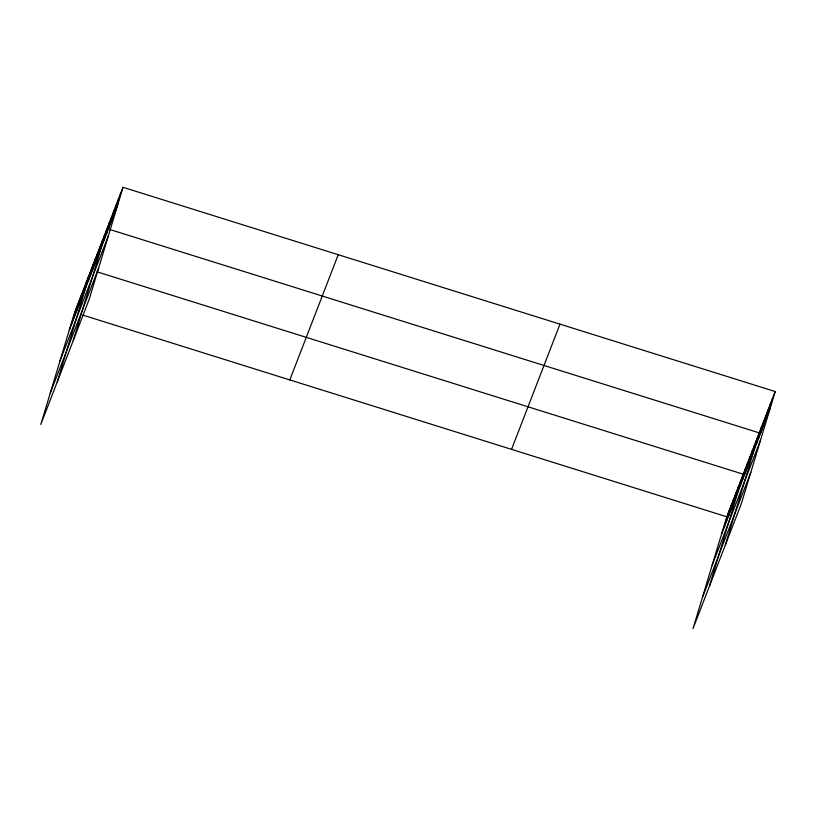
<?xml version="1.0" encoding="UTF-8"?>
<svg xmlns="http://www.w3.org/2000/svg" width="816" height="816" viewBox="0 0 816 816"><rect width="100%" height="100%" fill="white"/><g stroke="black" fill="none" stroke-linecap="round" stroke-linejoin="round"><path stroke-width="1.22" d="M71.686 323.87L76.949 306.439M74.032 317.791L79.295 300.359M76.388 311.712L81.651 294.27M78.734 305.623L83.997 288.191M81.09 299.543L86.353 282.112M83.436 293.464L88.699 276.032M57.263 381.878L91.055 269.943M88.077 281.479L93.34 264.047M90.362 275.573L95.625 258.142M92.636 269.668L97.9 252.236M94.921 263.762L100.184 246.33M97.206 257.866L102.469 240.434M99.491 251.96L104.754 234.529M73.236 340.558L107.029 228.623L759.227 432.868L725.424 544.802M104.05 240.149L109.313 222.717M106.335 234.253L111.598 216.821M108.62 228.347L113.883 210.916M110.905 222.442L116.168 205.01M113.179 216.536L118.442 199.104M115.464 210.64L120.727 193.198M123.012 187.303L89.219 299.227L40.8 424.453L74.593 312.518L123.012 187.303L775.2 391.547L741.407 503.482L692.988 628.697L726.781 516.773L775.2 391.547M723.874 528.115L729.137 510.683M726.22 522.036L731.483 504.604M728.576 515.957L733.839 498.525M730.922 509.878L736.185 492.436M733.278 503.788L738.541 486.356M735.634 497.709L740.897 480.277M709.451 586.123L743.243 474.198L97.033 271.82M740.265 485.724L745.528 468.292M742.55 479.818L747.813 462.386M744.824 473.912L750.088 456.481M747.109 468.017L752.372 450.585M749.394 462.111L754.657 444.679M751.679 456.205L756.942 438.773M756.238 444.404L761.501 426.972M758.523 438.498L763.786 421.066M760.808 432.592L766.071 415.16M763.093 426.686L768.356 409.255M765.367 420.791L770.63 403.359M767.652 414.885L772.915 397.453M69.329 329.95L117.749 204.734M59.915 361.141L108.334 235.916M50.215 393.271L98.634 268.046M289.813 379.919L338.232 254.704M511.561 449.371L559.98 324.146M721.517 534.205L769.937 408.979M712.103 565.386L760.522 440.161M702.403 597.516L750.822 472.291M82.967 315.139L726.781 516.773"/></g></svg>
